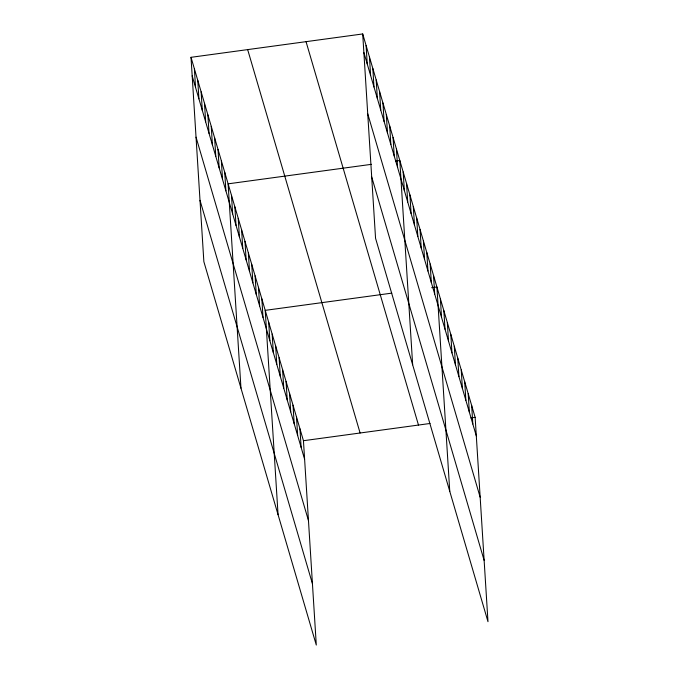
<?xml version="1.0" encoding="UTF-8"?>
<svg xmlns="http://www.w3.org/2000/svg" width="679" height="679" viewBox="0 0 679 679"><rect width="100%" height="100%" fill="white"/><g stroke="black" fill="none" stroke-linecap="round" stroke-linejoin="round"><path stroke-width="1.02" d="M191.011 57.316L303.445 440.713L316.295 645.05L203.861 261.661L191.011 57.316L362.705 33.95L475.139 417.339L487.989 621.684L375.555 238.287L362.705 33.95M371.472 164.326L228.11 183.839L240.969 388.176M395.611 161.042L399.804 160.473L412.662 364.81M391.791 293.133L265.217 310.354L278.067 514.699M431.666 287.701L436.911 286.988L449.761 491.333M303.445 440.713L430.019 423.484M470.937 417.916L475.139 417.339M363.868 52.487L476.302 435.876M367.729 113.8L480.155 497.189M371.702 176.973L484.135 560.37M306.042 41.665L418.476 425.054M247.665 49.609L360.099 432.998M192.174 75.853L304.608 459.242M196.036 137.166L308.461 520.555M200.008 200.339L312.442 583.736M471.659 405.49L472.83 424.027M468.187 393.642L469.35 412.178M464.708 381.793L465.879 400.321M461.236 369.945L462.399 388.473M457.756 358.088L458.928 376.624M454.285 346.239L455.448 364.776M450.805 334.391L451.976 352.927M447.334 322.542L448.496 341.07M443.862 310.693L445.025 329.222M440.382 298.836L441.545 317.373M433.533 275.487L434.704 294.024M430.163 263.987L431.326 282.515M426.785 252.486L427.957 271.014M423.416 240.986L424.579 259.514M420.046 229.477L421.209 248.013M416.668 217.976L417.84 236.513M413.299 206.475L414.462 225.012M409.921 194.975L411.092 213.512M406.551 183.474L407.714 202.002M403.182 171.974L404.344 190.502M396.434 148.964L397.597 167.501M393.056 137.464L394.227 156M389.687 125.963L390.849 144.5M386.317 114.462L387.48 132.999M382.939 102.962L384.11 121.49M379.569 91.461L380.732 109.99M376.191 79.961L377.363 98.489M372.822 68.452L373.985 86.988M369.452 56.951L370.615 75.488M366.074 45.451L367.246 63.987M299.965 428.856L301.128 447.393M296.494 417.008L297.657 435.545M293.014 405.159L294.185 423.688M289.543 393.311L290.705 411.839M286.063 381.454L287.234 399.99M282.591 369.605L283.754 388.142M279.111 357.757L280.283 376.293M275.64 345.908L276.803 364.436M272.16 334.06L273.331 352.588M268.689 322.202L269.852 340.739M261.839 298.853L263.011 317.39M258.47 287.353L259.633 305.889M255.092 275.852L256.263 294.38M251.722 264.352L252.885 282.88M248.353 252.843L249.516 271.379M244.975 241.342L246.146 259.879M241.605 229.842L242.768 248.378M238.227 218.341L239.398 236.878M234.858 206.84L236.02 225.377M231.488 195.34L232.651 213.868M224.741 172.33L225.903 190.867M221.362 160.83L222.534 179.366M217.993 149.329L219.156 167.866M214.623 137.829L215.786 156.365M211.245 126.328L212.417 144.865M207.876 114.827L209.039 133.356M204.498 103.327L205.669 121.855M201.128 91.818L202.291 110.354M197.759 80.317L198.922 98.854M194.381 68.817L195.552 87.353"/></g></svg>
